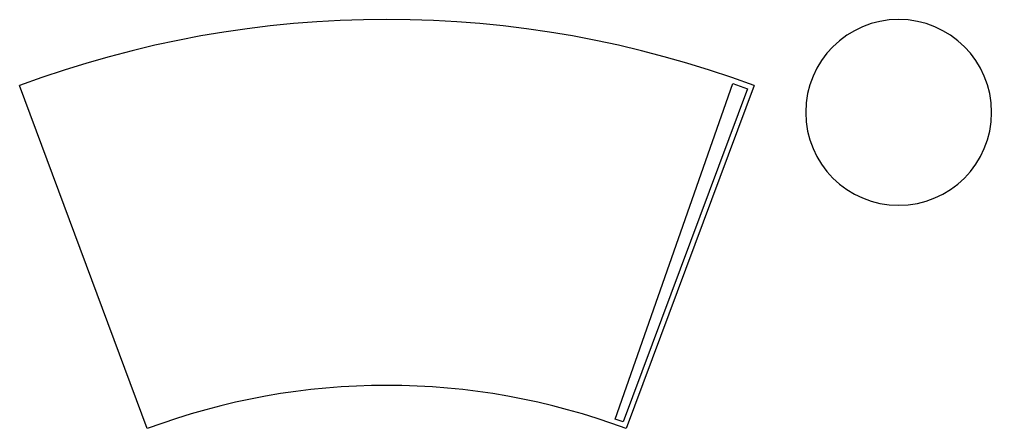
# Model space of a CAD drawing. Header units: millimetres. Extents: x 0 to 377, y 0 to 159.
import ezdxf

# ---------------------------------------------------------------- set-up
doc = ezdxf.new("R2010")
doc.units = ezdxf.units.MM
doc.layers.add('CUT', color=1, linetype='CONTINUOUS')
doc.layers.add('GLUE', color=2, linetype='CONTINUOUS')

msp = doc.modelspace()

# ---------------------------------------------------------------- linework, layer by layer
at = {"layer": 'CUT'}
for p, q in [((49.531, 0), (0, 132.901)), ((284.615, 132.901), (235.084, 0))]:
    msp.add_line(p, q, dxfattribs=at)
for centre, radius, start, end in [((142.308, -248.935), 407.492, 69.56, 110.44), ((340.615, 122.547), 36, 90, 180), ((340.615, 122.547), 36, 0, 90), ((340.615, 122.547), 36, 180, 270), ((340.615, 122.547), 36, 270, 0), ((142.308, -248.935), 265.662, 69.56, 110.44)]:
    msp.add_arc(centre, radius, start, end, dxfattribs=at)
at = {"layer": 'GLUE'}
for p, q in [((230.841, 3.661), (276.431, 133.733)), ((276.431, 133.733), (282.05, 131.717)), ((282.05, 131.717), (233.892, 2.571)), ((233.892, 2.571), (230.841, 3.661))]:
    msp.add_line(p, q, dxfattribs=at)

doc.saveas('drawing.dxf')
